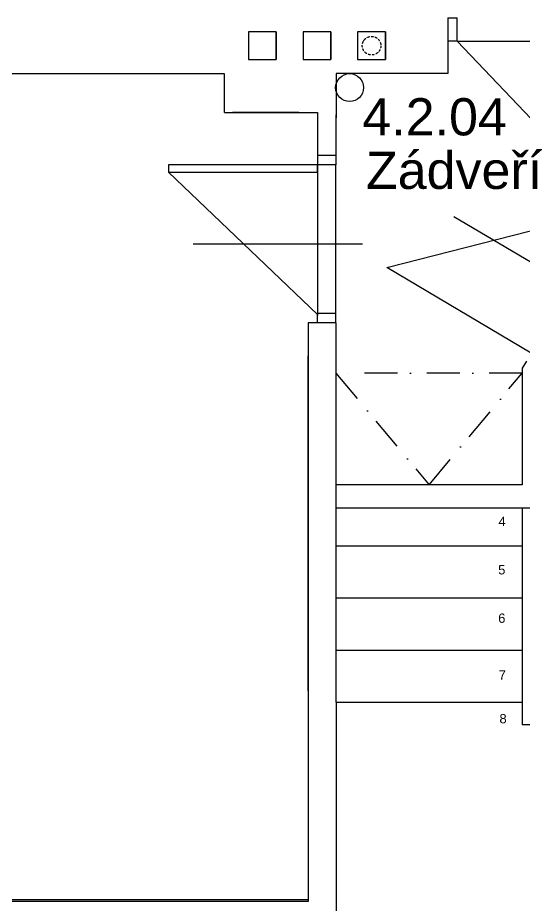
# Model space of a CAD drawing. Header units: millimetres. Extents: x 1480 to 86316, y 1484 to 27567.
# Drawn here: x 12809 to 15530, y 16232 to 21007 of the extents above; entities that cross this region are included whole.
import ezdxf

# ---------------------------------------------------------------- set-up
doc = ezdxf.new("R2010")
doc.units = ezdxf.units.MM
doc.linetypes.add('ACAD_ISO12W100', pattern=[21, 12, -3, 0, -3, 0, -3])
doc.linetypes.add('Čerchovaná', pattern=[335.138881, 176.388884, -88.194442, 0, -70.555556])
doc.layers.add('SLÁDEK OBV ZDIVO', color=7, linetype='Continuous')
doc.layers.add('sládek zona', color=7, linetype='Continuous')
doc.styles.add('GENERATED_STYLE_1', font='arial.ttf')

msp = doc.modelspace()

# ---------------------------------------------------------------- linework, layer by layer
at = {"color": 7, "lineweight": 30}
for p, q in [((15119.1, 21006.6), (15119.1, 20706.6)), ((15119.1, 21006.6), (15169.1, 21006.6)), ((15169.1, 20881.6), (15169.1, 21006.8)), ((15169.1, 20881.6), (15119.1, 20881.6)), ((11018.9, 20706.6), (13918.9, 20706.6)), ((13919.1, 20496.6), (13919.1, 20706.6)), ((14519.1, 20706.6), (14518.5, 20266.6)), ((15119.1, 20706.6), (14519.1, 20706.5)), ((13919.1, 20496.6), (14418.9, 20496.6)), ((14318.9, 20496.6), (13962.7, 20496.6)), ((14418.9, 20496.6), (14418.9, 20266.6)), ((14418.9, 20266.6), (14418.9, 20216.6)), ((14518.9, 20266.6), (14518.9, 20216.6)), ((14518.9, 20216.6), (14418.9, 20216.6)), ((14418.9, 19366.6), (14418.9, 19416.6)), ((14518.9, 19416.6), (14418.9, 19416.6)), ((14518.9, 19366.6), (14518.9, 19416.6)), ((14369.2, 19366.6), (14369.1, 16256.4)), ((14418.9, 19366.6), (14369.2, 19366.6)), ((14518.9, 19366.6), (14518.9, 18446.6)), ((15541.7, 19161.3), (15519.1, 19124)), ((15519.1, 19124), (15518.8, 18496.6)), ((15518.8, 18496.6), (14519, 18496.6)), ((14518.9, 18446.6), (14519.1, 16206.6)), ((15618.9, 18371.3), (14519, 18371.6)), ((14369.1, 16256.9), (11019.1, 16256.6)), ((14369.1, 16266.6), (11019.2, 16266.6))]:
    msp.add_line(p, q, dxfattribs=at)
at = {"color": 7}
for p, q in [((14048.3, 20931.6), (14048.3, 20781.6)), ((14198.3, 20931.6), (14048.3, 20931.6)), ((14198.3, 20781.6), (14198.3, 20931.6)), ((14341.7, 20931.6), (14341.7, 20781.6)), ((14491.7, 20931.6), (14341.7, 20931.6)), ((14341.7, 20931.6), (14341.7, 20781.6)), ((14491.7, 20931.6), (14341.7, 20931.6)), ((14341.7, 20931.6), (14341.7, 20781.6)), ((14491.7, 20931.6), (14341.7, 20931.6)), ((14491.7, 20781.6), (14491.7, 20931.6)), ((14491.7, 20781.6), (14491.7, 20931.6)), ((14491.7, 20781.6), (14491.7, 20931.6)), ((14635.1, 20931.6), (14635.1, 20781.6)), ((14785.1, 20931.6), (14635.1, 20931.6)), ((14635.1, 20931.6), (14635.1, 20781.6)), ((14785.1, 20931.6), (14635.1, 20931.6)), ((14635.1, 20931.6), (14635.1, 20781.6)), ((14785.1, 20931.6), (14635.1, 20931.6)), ((14785.1, 20781.6), (14785.1, 20931.6)), ((14785.1, 20781.6), (14785.1, 20931.6)), ((14785.1, 20781.6), (14785.1, 20931.6)), ((15169.1, 20881.6), (15969.1, 20881.8)), ((15169.1, 20881.6), (15929.1, 20081.6)), ((14048.3, 20781.6), (14198.3, 20781.6)), ((14341.7, 20781.6), (14491.7, 20781.6)), ((14341.7, 20781.6), (14491.7, 20781.6)), ((14341.7, 20781.6), (14491.7, 20781.6)), ((14635.1, 20781.6), (14785.1, 20781.6)), ((14635.1, 20781.6), (14785.1, 20781.6)), ((14635.1, 20781.6), (14785.1, 20781.6)), ((15019.1, 20706.6), (15006.2, 20706.6)), ((14519.1, 20606.6), (14519.1, 20469)), ((14518.9, 20266.6), (14418.9, 20266.6)), ((14518.5, 20266.6), (14518.5, 20266.6)), ((14418.9, 20216.6), (13618.9, 20216.6)), ((13618.9, 20216.6), (13618.9, 20176.6)), ((14418.9, 20176.6), (14418.9, 20216.6)), ((14418.9, 20216.6), (14418.9, 19411.6)), ((14518.9, 19416.6), (14518.9, 20216.6)), ((13618.9, 20176.6), (14418.9, 20176.6)), ((13618.9, 20176.6), (14418.9, 19411.6)), ((14792.8, 19664), (16024.9, 19979.6)), ((15865.9, 19514), (15151.4, 19936.5)), ((13751.8, 19791.6), (14662, 19791.6)), ((15566.7, 19204.6), (14792.8, 19664)), ((14418.9, 19416.6), (14418.9, 19406.6)), ((14518.9, 19366.6), (14418.9, 19366.6)), ((14518.9, 19366.6), (14418.9, 19366.6)), ((14369.1, 17389.9), (14369.1, 19189.9)), ((15519.3, 18371.4), (15519.1, 17206.6)), ((15519.1, 18166.6), (14519.1, 18166.6)), ((15519.1, 17886.6), (14519.1, 17886.6)), ((15518.9, 17884.3), (15518.9, 17428.5)), ((15519.1, 17606.6), (14519.1, 17606.6)), ((15519.1, 17326.6), (14519.1, 17326.6)), ((14844.1, 17326.6), (14744.2, 17326.6)), ((15619.1, 17206.6), (15519.1, 17206.6)), ((14369.1, 16866.6), (14369.1, 16266.6)), ((14269.1, 16256.6), (13966.6, 16256.6))]:
    msp.add_line(p, q, dxfattribs=at)
at = {"color": 7, "linetype": 'Čerchovaná'}
for p, q in [((15519.1, 19096.6), (14518.9, 19096.6)), ((14518.9, 19096.6), (15018.9, 18496.6)), ((15018.9, 18496.6), (15519.1, 19096.6))]:
    msp.add_line(p, q, dxfattribs=at)
at = {"color": 7, "linetype": 'ACAD_ISO12W100'}
msp.add_circle((14710.1, 20856.6), 50, dxfattribs=at)
at = {"color": 7}
msp.add_circle((14592.1, 20631.3), 75, dxfattribs=at)
at = {"layer": 'SLÁDEK OBV ZDIVO', "color": 7, "linetype": 'Continuous'}
for p, q in [((14198.3, 20931.6), (14198.3, 20781.6)), ((14491.7, 20931.6), (14491.7, 20781.6)), ((14491.7, 20931.6), (14491.7, 20781.6)), ((14491.7, 20931.6), (14491.7, 20781.6)), ((14785.1, 20931.6), (14785.1, 20781.6)), ((14785.1, 20931.6), (14785.1, 20781.6)), ((14785.1, 20931.6), (14785.1, 20781.6))]:
    msp.add_line(p, q, dxfattribs=at)

# ---------------------------------------------------------------- texts
at = {"color": 7, "style": 'GENERATED_STYLE_1'}
for s, p in [('4', (15392.1, 18274.9)), ('4', (15392.1, 18274.9)), ('5', (15390.1, 18014.9)), ('5', (15390.1, 18014.9)), ('6', (15390.3, 17754.8)), ('6', (15390.3, 17754.8)), ('7', (15393.1, 17449.6)), ('8', (15397.1, 17214.7))]:
    msp.add_text(s, height=50, rotation=360, dxfattribs=at).set_placement(p)
at = {"layer": 'sládek zona', "color": 7, "style": 'GENERATED_STYLE_1'}
for s, p in [('4.2.04', (14660.4, 20374.5)), ('Zádveří ', (14679.6, 20086.7))]:
    msp.add_text(s, height=200, dxfattribs=at).set_placement(p)

doc.saveas('drawing.dxf')
